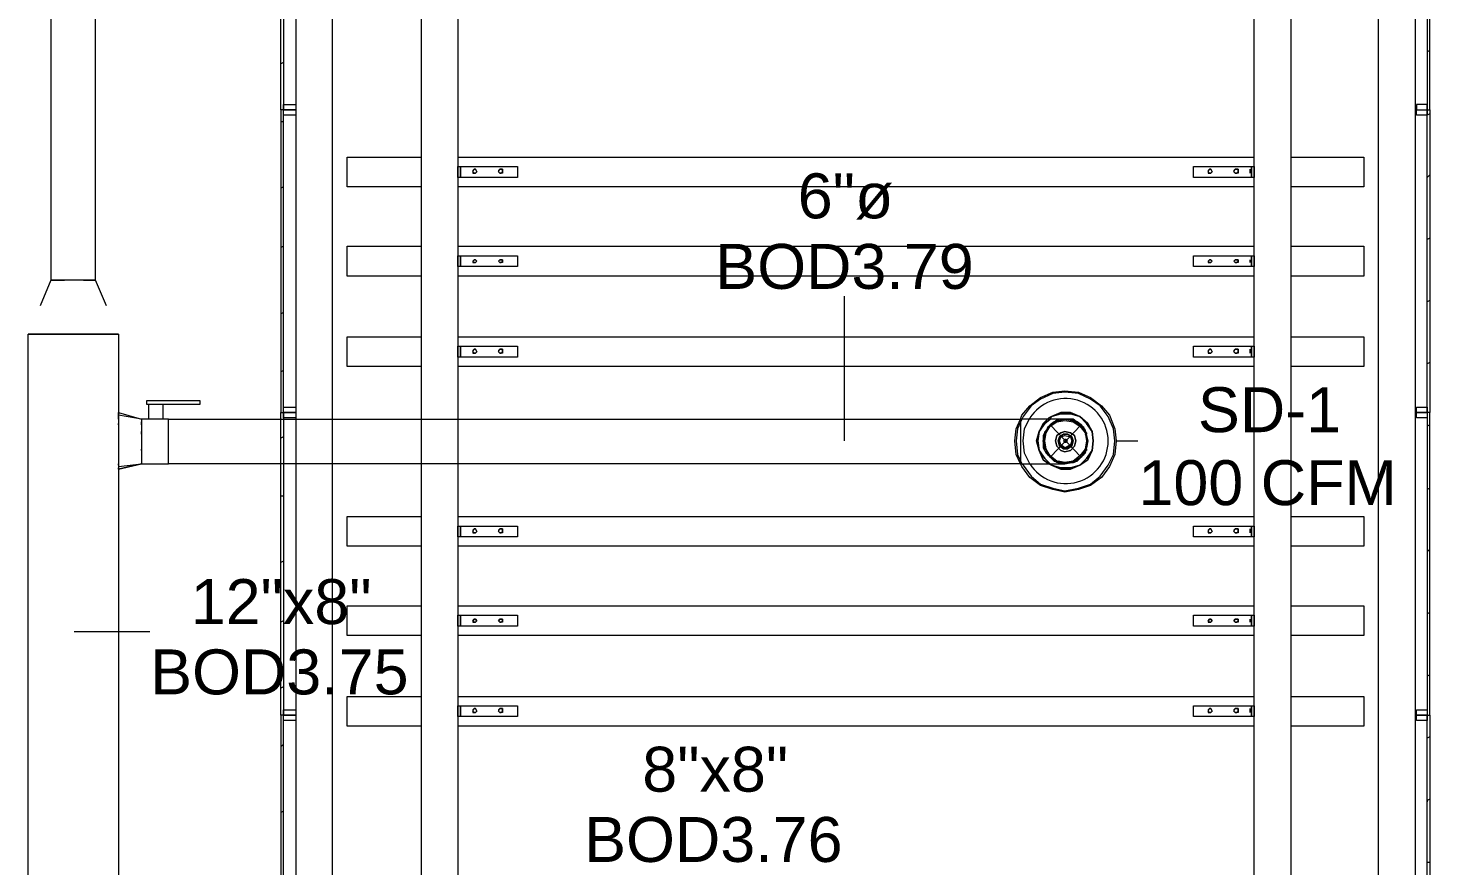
# Model space of a CAD drawing. Header units: metres. Extents: x 98 to 337, y -7 to 53.
# Drawn here: x 145.757 to 150.509, y 28.189 to 31.03 of the extents above; entities that cross this region are included whole.
import ezdxf

# ---------------------------------------------------------------- set-up
doc = ezdxf.new("R2010")
doc.units = ezdxf.units.M
doc.layers.add('HVAC - Ductos', color=5, linetype='Continuous', lineweight=0)
doc.layers.add('PDF_Text', color=7, linetype='Continuous', lineweight=0)
doc.layers.add('PDF_Geometry', color=7, linetype='Continuous', lineweight=0, true_color=0xaaaaaa)
doc.styles.add('PDF Helvetica', font='')
doc.styles.get('PDF Helvetica').set_extended_font_data('Helvetica')

msp = doc.modelspace()

# ---------------------------------------------------------------- linework, layer by layer
at = {"layer": 'HVAC - Ductos', "lineweight": 0}
for points in [[(145.9452, 30.1751), (145.9498, 30.1751), (145.9635, 30.1751), (145.9773, 30.1751), (145.9819, 30.1751), (145.9864, 30.1751), (145.9864, 33.1304), (145.9773, 33.1304), (145.9635, 33.1304), (145.9498, 33.1304), (145.9315, 33.1304), (145.9132, 33.1304), (145.8902, 33.1304), (145.8719, 33.1304), (145.8582, 33.1304), (145.8444, 33.1304), (145.8398, 33.1304), (145.8352, 33.1304), (145.8352, 30.1751), (145.8398, 30.1751), (145.8444, 30.1751), (145.8582, 30.1751), (145.8719, 30.1751), (145.881, 30.1751)], [(146.0231, 30.0881), (145.9864, 30.1751), (145.9819, 30.1751), (145.9635, 30.1751), (145.9406, 30.1751), (145.9132, 30.1751), (145.881, 30.1751), (145.8582, 30.1751), (145.8398, 30.1751), (145.8352, 30.1751), (145.7986, 30.0881)], [(145.936, 30.1751), (145.9315, 30.1751), (145.9132, 30.1751), (145.8902, 30.1751), (145.8856, 30.1751)], [(146.0643, 29.9919), (145.7574, 29.9919)], [(149.125, 29.5521), (149.1295, 29.5475), (149.157, 29.5108), (149.189, 29.4833), (149.2303, 29.4696), (149.2715, 29.4604), (149.3173, 29.4696), (149.3586, 29.4833), (149.3907, 29.5108), (149.4181, 29.5475), (149.4365, 29.5841), (149.441, 29.6299), (149.4365, 29.6712), (149.4181, 29.7124), (149.3907, 29.7491), (149.3586, 29.772), (149.3173, 29.7903), (149.2715, 29.7949), (149.2303, 29.7903), (149.189, 29.772), (149.157, 29.7491), (149.1295, 29.7124), (149.125, 29.7032)], [(146.0643, 29.7032), (146.0643, 29.7124), (146.0643, 29.717), (146.0643, 29.7216), (146.0643, 29.7261), (146.1422, 29.7032), (146.1422, 29.6987), (146.1422, 29.6941), (146.1422, 29.685), (146.1422, 29.6666), (146.1422, 29.6483), (146.1422, 29.6299), (146.1422, 29.607), (146.1422, 29.5887), (146.1422, 29.5749), (146.1422, 29.5612), (146.1422, 29.5567), (146.1422, 29.5521), (146.2339, 29.5521), (146.2339, 29.5567), (146.2339, 29.5612), (146.2339, 29.5749), (146.2339, 29.5887), (146.2339, 29.607), (146.2339, 29.6299), (146.2339, 29.6483), (146.2339, 29.6666), (146.2339, 29.685), (146.2339, 29.6941), (146.2339, 29.7032), (146.2155, 29.7032), (146.2155, 29.7536)], [(146.2109, 29.7536), (146.2064, 29.7536), (146.2018, 29.7536), (146.1972, 29.7536), (146.1881, 29.7536), (146.1835, 29.7536), (146.1743, 29.7536), (146.1697, 29.7536), (146.1651, 29.7536), (146.1651, 29.7032), (146.1422, 29.7032), (146.0643, 29.717)], [(146.0643, 29.7216), (146.0643, 29.7261), (146.1422, 29.7032)], [(146.0643, 29.6987), (146.0643, 29.685), (146.0643, 29.6758), (146.0643, 29.6712), (146.0643, 29.662), (146.0643, 29.6483), (146.0643, 29.6437), (146.0643, 29.6391), (146.0643, 29.6162)], [(146.2155, 29.7032), (146.2109, 29.7032), (146.2064, 29.7032), (146.2018, 29.7032), (146.1926, 29.7032), (146.1835, 29.7032), (146.1743, 29.7032), (146.1697, 29.7032), (146.1651, 29.7032)], [(149.1204, 29.5521), (149.1066, 29.5841), (149.102, 29.6299), (149.1066, 29.6712), (149.1204, 29.7032)], [(149.125, 29.7032), (149.1112, 29.6712), (149.1066, 29.6299), (149.1112, 29.5841), (149.125, 29.5521)], [(149.1204, 29.7032), (149.1204, 29.6941), (149.1204, 29.685), (149.1204, 29.6666), (149.1204, 29.6483), (149.1204, 29.6299), (149.1204, 29.607), (149.1204, 29.5887), (149.1204, 29.5749), (149.1204, 29.5612), (149.1204, 29.5567), (149.1204, 29.5521), (149.1661, 29.5521), (149.2028, 29.5521), (149.2394, 29.5521), (149.2624, 29.5521), (149.2715, 29.5521), (149.267, 29.5521), (149.2715, 29.5521), (149.2944, 29.5567), (149.3128, 29.5612), (149.3265, 29.5749), (149.3402, 29.5887), (149.3448, 29.607), (149.3494, 29.6299), (149.3448, 29.6483), (149.3402, 29.6666), (149.3265, 29.685), (149.3128, 29.6941), (149.2944, 29.7032), (149.2715, 29.7032), (149.267, 29.7032), (149.2715, 29.7032), (149.2944, 29.7032), (149.3128, 29.6941), (149.3265, 29.685), (149.3402, 29.6666), (149.3448, 29.6483), (149.3494, 29.6299), (149.3448, 29.607), (149.3402, 29.5887), (149.3265, 29.5749), (149.3128, 29.5612), (149.2944, 29.5567), (149.2715, 29.5521)], [(149.2715, 29.7032), (149.267, 29.7032), (149.2486, 29.7032), (149.2211, 29.7032), (149.1845, 29.7032), (149.1386, 29.7032), (149.1204, 29.7032), (149.1204, 29.6941), (149.1204, 29.685), (149.1204, 29.6666), (149.1204, 29.6483), (149.1204, 29.6299), (149.1204, 29.607), (149.1204, 29.5887), (149.1204, 29.5749), (149.1204, 29.5612), (149.1204, 29.5567), (149.1204, 29.5521)], [(149.1524, 29.5521), (149.1341, 29.5887), (149.1295, 29.6299), (149.1341, 29.6712), (149.1524, 29.7078)], [(149.267, 29.7032), (149.2532, 29.7032), (149.2348, 29.6941), (149.2211, 29.685), (149.2074, 29.6666), (149.1982, 29.6483), (149.1982, 29.6299), (149.2028, 29.6529), (149.2028, 29.6574), (149.2028, 29.662)], [(149.2394, 29.6987), (149.244, 29.6987), (149.2486, 29.6987), (149.2715, 29.7032), (149.299, 29.6987)], [(149.299, 29.6987), (149.3036, 29.6987)], [(146.0643, 29.685), (146.0643, 29.6895)], [(149.2074, 29.662), (149.2211, 29.6804), (149.244, 29.6941)], [(149.2211, 29.685), (149.3265, 29.5749)], [(149.3265, 29.685), (149.2211, 29.5749)], [(149.3036, 29.6941), (149.3265, 29.6804), (149.3402, 29.662)], [(149.3402, 29.662), (149.3448, 29.6574), (149.3448, 29.6529)], [(149.3402, 29.6529), (149.3494, 29.6299), (149.3402, 29.6025)], [(146.0643, 29.6116), (146.0643, 29.607), (146.0643, 29.5933), (146.0643, 29.5841), (146.0643, 29.5795), (146.0643, 29.5749), (146.0643, 29.5567), (146.0643, 29.5429), (146.1422, 29.5521)], [(149.2028, 29.5979), (149.2028, 29.6025), (149.1982, 29.6299), (149.1982, 29.607), (149.2074, 29.5887), (149.2211, 29.5749), (149.2348, 29.5612), (149.2532, 29.5567), (149.267, 29.5521)], [(149.3448, 29.6025), (149.3448, 29.5979), (149.3402, 29.5979)], [(149.244, 29.5612), (149.2211, 29.5749), (149.2074, 29.5979)], [(149.2486, 29.5567), (149.244, 29.5567), (149.2394, 29.5612)], [(149.299, 29.5612), (149.2715, 29.5567), (149.2486, 29.5612)], [(149.3036, 29.5612), (149.3036, 29.5567), (149.299, 29.5567)], [(149.3402, 29.5979), (149.3265, 29.5749), (149.3036, 29.5612)], [(146.0643, 29.5337), (146.1422, 29.5521), (146.0643, 29.5337)], [(146.0643, 29.5475), (146.0643, 29.5521)]]:
    msp.add_lwpolyline(points, dxfattribs=at)
for points in [[(146.0643, 25.0483), (145.7574, 25.0483), (145.7574, 29.9919), (146.0643, 29.9919), (146.0643, 27.9485), (146.0597, 27.9485), (146.0597, 27.7469), (146.1651, 27.7469), (146.1651, 27.9485), (146.0597, 27.9485), (146.0597, 27.7469), (146.0643, 27.7469)], [(146.2339, 29.7032), (149.1204, 29.7032), (149.125, 29.717), (149.1524, 29.7491), (149.189, 29.7766), (149.2303, 29.7949), (149.2715, 29.7994), (149.3173, 29.7949), (149.3586, 29.7766), (149.3953, 29.7491), (149.4227, 29.717), (149.441, 29.6712), (149.4456, 29.6299), (149.441, 29.5841), (149.4227, 29.5429), (149.3953, 29.5063), (149.3586, 29.4787), (149.3173, 29.465), (149.2715, 29.4558), (149.2303, 29.465), (149.189, 29.4787), (149.1524, 29.5063), (149.125, 29.5429), (149.1204, 29.5521), (146.2339, 29.5521), (146.2339, 29.5567), (146.2339, 29.5612), (146.2339, 29.5749), (146.2339, 29.5887), (146.2339, 29.607), (146.2339, 29.6299), (146.2339, 29.6483), (146.2339, 29.6666), (146.2339, 29.685), (146.2339, 29.6941)], [(146.3392, 29.7674), (146.3392, 29.7536), (146.1605, 29.7536), (146.1605, 29.7674)], [(149.1799, 29.6299), (149.1845, 29.5979), (149.2028, 29.5704), (149.2211, 29.5521), (149.2028, 29.5704), (149.1845, 29.5979), (149.1982, 29.5658), (149.2166, 29.5521), (149.1982, 29.5658), (149.1845, 29.5979), (149.1753, 29.6299), (149.1845, 29.662), (149.1982, 29.6895), (149.2166, 29.7078), (149.1982, 29.6895), (149.1845, 29.662), (149.1753, 29.6299), (149.1845, 29.5979)], [(149.2028, 29.6895), (149.1845, 29.662), (149.1799, 29.6299), (149.1845, 29.662), (149.2028, 29.6895), (149.2211, 29.7032)], [(149.2028, 29.6483), (149.212, 29.6666), (149.2211, 29.6804), (149.2348, 29.6941), (149.2532, 29.6987), (149.2715, 29.7032), (149.2944, 29.6987), (149.3082, 29.6941), (149.3265, 29.6804), (149.3357, 29.6666), (149.3448, 29.6483), (149.3494, 29.6299), (149.3448, 29.6116), (149.3357, 29.5933), (149.3265, 29.5749), (149.3082, 29.5658), (149.2944, 29.5567), (149.2715, 29.5567), (149.2532, 29.5567), (149.2348, 29.5658), (149.2211, 29.5749), (149.212, 29.5933), (149.2028, 29.6116), (149.1982, 29.6299)], [(149.3357, 29.6758), (149.299, 29.7032), (149.2486, 29.7032), (149.212, 29.6758), (149.1982, 29.6299), (149.212, 29.5841), (149.2486, 29.5567), (149.299, 29.5567), (149.3357, 29.5841), (149.3494, 29.6299)], [(149.244, 29.5612), (149.2211, 29.5795), (149.2074, 29.6025), (149.2028, 29.6299), (149.2074, 29.6574), (149.2211, 29.6804), (149.244, 29.6941), (149.2715, 29.6987), (149.299, 29.6941), (149.3219, 29.6804), (149.3402, 29.6574), (149.3448, 29.6299), (149.3402, 29.6025), (149.3219, 29.5795), (149.299, 29.5612), (149.2715, 29.5567)], [(149.3677, 29.6299), (149.3632, 29.5979), (149.3494, 29.5658), (149.3219, 29.5475), (149.2898, 29.5337), (149.2578, 29.5337), (149.2257, 29.5475), (149.2166, 29.5521), (149.2257, 29.5475), (149.2578, 29.5337), (149.2898, 29.5337), (149.3219, 29.5475), (149.3494, 29.5658), (149.3632, 29.5979), (149.3677, 29.6299), (149.3632, 29.662), (149.3494, 29.6895), (149.3219, 29.7124), (149.2898, 29.7261), (149.2578, 29.7261), (149.2257, 29.7124), (149.2166, 29.7078), (149.2257, 29.7124), (149.2578, 29.7261), (149.2898, 29.7261), (149.3219, 29.7124), (149.3494, 29.6895), (149.3632, 29.662)], [(149.3677, 29.6299), (149.3632, 29.662), (149.3448, 29.6895), (149.3219, 29.7124), (149.2898, 29.7216), (149.2578, 29.7216), (149.2257, 29.7124), (149.2211, 29.7032), (149.2257, 29.7124), (149.2578, 29.7216), (149.2898, 29.7216), (149.3219, 29.7124), (149.3448, 29.6895), (149.3632, 29.662), (149.3677, 29.6299), (149.3632, 29.5979), (149.3448, 29.5704), (149.3219, 29.5475), (149.2898, 29.5383), (149.2578, 29.5383), (149.2257, 29.5475), (149.2211, 29.5521), (149.2257, 29.5475), (149.2578, 29.5383), (149.2898, 29.5383), (149.3219, 29.5475), (149.3448, 29.5704), (149.3632, 29.5979)], [(146.1422, 29.685), (146.1422, 29.6941)], [(146.1422, 29.6529), (146.1422, 29.6574), (146.1422, 29.662), (146.1422, 29.6574)], [(149.244, 29.6483), (149.2394, 29.6299), (149.244, 29.6483), (149.2578, 29.6574), (149.2715, 29.662), (149.2898, 29.6574), (149.3036, 29.6483), (149.3082, 29.6299), (149.3036, 29.6483), (149.2898, 29.6574), (149.2715, 29.662), (149.2578, 29.6574)], [(149.2532, 29.6437), (149.2486, 29.6299), (149.2532, 29.6437), (149.267, 29.6529), (149.2807, 29.6529), (149.2944, 29.6437), (149.299, 29.6299), (149.2944, 29.6437), (149.2807, 29.6529), (149.267, 29.6529)], [(149.2578, 29.6437), (149.2715, 29.6483), (149.2898, 29.6437), (149.2944, 29.6299), (149.2898, 29.6162), (149.2715, 29.607), (149.2578, 29.6162), (149.2532, 29.6299)], [(146.1422, 29.5979), (146.1422, 29.6025)], [(149.3036, 29.6116), (149.3082, 29.6299), (149.3036, 29.6116), (149.2898, 29.5979), (149.2715, 29.5933), (149.2578, 29.5979), (149.244, 29.6116), (149.2394, 29.6299), (149.244, 29.6116), (149.2578, 29.5979), (149.2715, 29.5933), (149.2898, 29.5979)], [(149.2944, 29.6162), (149.299, 29.6299), (149.2944, 29.6116), (149.2807, 29.6025), (149.267, 29.6025), (149.2532, 29.6116), (149.2486, 29.6299), (149.2532, 29.6162), (149.267, 29.607), (149.2807, 29.607)], [(149.2715, 29.6345), (149.267, 29.6299), (149.2715, 29.6345), (149.2761, 29.6345), (149.2807, 29.6299), (149.2761, 29.6345)], [(149.2761, 29.6253), (149.2807, 29.6299), (149.2761, 29.6253), (149.2715, 29.6253), (149.267, 29.6299), (149.2715, 29.6253)], [(146.0643, 29.5383), (146.0643, 29.5337)]]:
    msp.add_lwpolyline(points, close=True, dxfattribs=at)
msp.add_lwpolyline([(149.1524, 29.5521, 0.751793), (149.4181, 29.6299, 0.743493), (149.1524, 29.7078)], format="xyb", dxfattribs=at)
at = {"layer": 'PDF_Geometry', "lineweight": 0}
for points in [[(146.6233, 31.7787), (146.6233, 30.7525), (146.6141, 30.7525), (146.6141, 29.7261), (146.6233, 29.7261), (146.6233, 28.6998), (146.6141, 28.6998), (146.6141, 27.6736), (146.6233, 27.6736), (146.6141, 27.6736), (146.6141, 26.6519), (146.6233, 26.6519), (146.6233, 27.6736), (146.6233, 28.6998), (146.6141, 28.6998), (146.6141, 29.7261), (146.6233, 29.7261), (146.6233, 30.7525), (146.6141, 30.7525), (146.6141, 31.7787)], [(150.4628, 27.6552), (150.4995, 27.6552), (150.4628, 27.6552), (150.4628, 27.6736), (150.4628, 27.6919), (150.4995, 27.6919), (150.4995, 27.6736), (150.4995, 28.6998), (150.5086, 28.6998), (150.5086, 29.7261), (150.4995, 29.7261), (150.4995, 30.7525), (150.5086, 30.7525), (150.5086, 31.7787)], [(150.4995, 31.7787), (150.4995, 30.7525), (150.5086, 30.7525), (150.5086, 29.7261), (150.4995, 29.7261), (150.4995, 28.6998), (150.5086, 28.6998), (150.5086, 27.6736)], [(146.6645, 31.5818), (146.6645, 27.6781), (146.6645, 27.6736), (150.4628, 27.6736), (150.4628, 26.3678), (150.4674, 26.3678), (150.4628, 26.3678), (150.4628, 27.5498), (150.4628, 26.6793), (150.4628, 26.661), (150.4995, 26.661), (150.4995, 26.6793)], [(146.7883, 31.5818), (146.7883, 27.6781), (150.3345, 27.6781), (150.3345, 31.5818)], [(150.4582, 31.5818), (150.4582, 27.6781), (150.4628, 27.6781), (150.4628, 27.5498), (150.4628, 26.6793), (150.4995, 26.6793), (150.4995, 27.6552), (150.4995, 27.6736), (150.4628, 27.6736), (150.4582, 27.6736), (150.4582, 26.3678), (150.4628, 26.3678), (150.3345, 26.3678), (150.3345, 25.4148)], [(150.5086, 30.954), (150.4995, 30.9494), (150.4995, 30.9449)], [(146.6233, 30.9128), (146.6141, 30.9082)], [(150.5086, 30.7387), (150.4995, 30.7341), (150.4628, 30.7341), (150.4628, 30.7525), (150.4995, 30.7525), (150.4995, 30.7708), (150.4628, 30.7708), (150.4628, 30.7525), (150.4995, 30.7525), (150.4995, 30.7341)], [(146.6233, 30.7112), (146.6141, 30.7112)], [(147.0906, 30.4913), (146.8386, 30.4913), (146.8386, 30.5921), (147.0906, 30.5921)], [(147.2143, 30.5921), (149.913, 30.5921)], [(147.2235, 30.5508), (147.2235, 30.5463)], [(149.9038, 30.5463), (149.9038, 30.5508)], [(150.0367, 30.5921), (150.2841, 30.5921), (150.2841, 30.4913), (150.0367, 30.4913)], [(150.5086, 30.5325), (150.4995, 30.5234)], [(146.6233, 30.4913), (146.6141, 30.4867)], [(149.913, 30.4913), (147.2143, 30.4913)], [(150.5086, 30.3172), (150.4995, 30.3126)], [(146.6233, 30.2897), (146.6141, 30.2851)], [(147.0906, 30.1889), (146.8386, 30.1889), (146.8386, 30.2897), (147.0906, 30.2897)], [(147.2143, 30.2897), (149.913, 30.2897)], [(150.0367, 30.2897), (150.2841, 30.2897), (150.2841, 30.1889), (150.0367, 30.1889)], [(147.2235, 30.2348), (147.2235, 30.2302)], [(149.9038, 30.2302), (149.9038, 30.2348)], [(149.913, 30.1889), (147.2143, 30.1889)], [(148.5247, 29.6299), (148.5247, 30.1202)], [(150.5086, 30.1065), (150.4995, 30.1019)], [(146.6233, 30.0652), (146.6141, 30.0607)], [(147.0906, 29.8819), (146.8386, 29.8819), (146.8386, 29.9827), (147.0906, 29.9827)], [(147.2143, 29.9827), (149.913, 29.9827)], [(150.0367, 29.9827), (150.2841, 29.9827), (150.2841, 29.8819), (150.0367, 29.8819)], [(147.2235, 29.9415), (147.2235, 29.9369)], [(149.9038, 29.9369), (149.9038, 29.9415)], [(150.5086, 29.8956), (150.4995, 29.8911)], [(146.6233, 29.8682), (146.6141, 29.8636)], [(149.913, 29.8819), (147.2143, 29.8819)], [(150.5086, 29.685), (150.4995, 29.6804), (150.4995, 29.6758)], [(146.6233, 29.6437), (146.6141, 29.6391)], [(149.4456, 29.6299), (149.5189, 29.6299)], [(150.5086, 29.4696), (150.4995, 29.465)], [(146.6233, 29.4421), (146.6141, 29.4421)], [(147.0906, 29.2726), (146.8386, 29.2726), (146.8386, 29.3734), (147.0906, 29.3734)], [(147.2143, 29.3734), (149.913, 29.3734)], [(150.0367, 29.3734), (150.2841, 29.3734), (150.2841, 29.2726), (150.0367, 29.2726)], [(147.2235, 29.3321), (147.2235, 29.3276)], [(149.9038, 29.3276), (149.9038, 29.3321)], [(149.913, 29.2726), (147.2143, 29.2726)], [(146.6233, 29.2222), (146.6141, 29.2176)], [(150.5086, 29.2634), (150.4995, 29.2542)], [(147.0906, 28.9702), (146.8386, 28.9702), (146.8386, 29.0709), (147.0906, 29.0709)], [(147.2143, 29.0709), (149.913, 29.0709)], [(150.0367, 29.0709), (150.2841, 29.0709), (150.2841, 28.9702), (150.0367, 28.9702)], [(150.5086, 29.0481), (150.4995, 29.0435)], [(145.9132, 28.9839), (146.1697, 28.9839)], [(146.6233, 29.0205), (146.6141, 29.016)], [(147.2235, 29.016), (147.2235, 29.0114)], [(149.9038, 29.0114), (149.9038, 29.016)], [(149.913, 28.9702), (147.2143, 28.9702)], [(146.6233, 28.796), (146.6141, 28.7915)], [(150.5086, 28.8373), (150.4995, 28.8327)], [(147.0906, 28.6632), (146.8386, 28.6632), (146.8386, 28.764), (147.0906, 28.764)], [(147.2143, 28.764), (149.913, 28.764)], [(150.0367, 28.764), (150.2841, 28.764), (150.2841, 28.6632), (150.0367, 28.6632)], [(147.2235, 28.7228), (147.2235, 28.7182)], [(149.9038, 28.7182), (149.9038, 28.7228)], [(149.913, 28.6632), (147.2143, 28.6632)], [(150.5086, 28.6265), (150.4995, 28.622)], [(146.6233, 28.5991), (146.6141, 28.5945)], [(150.5086, 28.4158), (150.4995, 28.4112), (150.4995, 28.4067)], [(146.6233, 28.3745), (146.6141, 28.37)], [(150.5086, 28.2004), (150.4995, 28.2004)]]:
    msp.add_lwpolyline(points, dxfattribs=at)
for points in [[(147.2143, 27.6781), (147.0906, 27.6781), (147.0906, 31.5818), (147.2143, 31.5818)], [(150.0367, 27.6781), (149.913, 27.6781), (149.913, 31.5818), (150.0367, 31.5818)], [(146.6233, 30.7525), (146.6233, 30.7708), (146.6645, 30.7708), (146.6645, 30.7525)], [(146.6645, 30.7341), (146.6233, 30.7341), (146.6233, 30.7525), (146.6645, 30.7525)], [(147.2143, 30.5234), (147.2143, 30.56), (147.2235, 30.56), (147.4159, 30.56), (147.4159, 30.5234), (147.2235, 30.5234)], [(147.2235, 30.5234), (147.2235, 30.56)], [(147.2235, 30.5417), (147.2235, 30.5508), (147.2235, 30.5417), (147.2235, 30.5371), (147.2235, 30.5417), (147.2235, 30.5508), (147.2235, 30.5417), (147.2235, 30.5371)], [(147.2785, 30.5417), (147.2739, 30.5508), (147.2693, 30.5508), (147.2647, 30.5463), (147.2647, 30.5417), (147.2647, 30.5371), (147.2739, 30.5371)], [(147.2647, 30.5417), (147.2693, 30.5508), (147.2739, 30.5508), (147.2785, 30.5417), (147.2739, 30.5371), (147.2693, 30.5371)], [(147.3655, 30.5417), (147.3655, 30.5508), (147.3564, 30.5508), (147.3518, 30.5463), (147.3518, 30.5417), (147.3564, 30.5371), (147.3609, 30.5371)], [(147.3518, 30.5417), (147.3564, 30.5508), (147.3655, 30.5508), (147.3655, 30.5417), (147.3655, 30.5371), (147.3564, 30.5371)], [(149.913, 30.5234), (149.9038, 30.5234), (149.7068, 30.5234), (149.7068, 30.56), (149.9038, 30.56), (149.913, 30.56)], [(149.771, 30.5417), (149.7664, 30.5508), (149.7618, 30.5508), (149.7572, 30.5463), (149.7572, 30.5417), (149.7572, 30.5371), (149.7664, 30.5371)], [(149.7572, 30.5417), (149.7618, 30.5508), (149.7664, 30.5508), (149.771, 30.5417), (149.7664, 30.5371), (149.7618, 30.5371)], [(149.858, 30.5417), (149.858, 30.5508), (149.8488, 30.5508), (149.8442, 30.5463), (149.8442, 30.5417), (149.8488, 30.5371), (149.8534, 30.5371)], [(149.8442, 30.5417), (149.8488, 30.5508), (149.858, 30.5508), (149.858, 30.5417), (149.858, 30.5371), (149.8488, 30.5371)], [(149.8992, 30.5417), (149.8992, 30.5508), (149.8992, 30.5417), (149.8992, 30.5371)], [(149.9038, 30.5234), (149.9038, 30.56)], [(149.9038, 30.5417), (149.9038, 30.5508), (149.9038, 30.5417), (149.9038, 30.5371)], [(147.2143, 30.221), (147.2143, 30.2576), (147.2235, 30.2576), (147.4159, 30.2576), (147.4159, 30.221), (147.2235, 30.221)], [(147.2235, 30.221), (147.2235, 30.2576)], [(147.2235, 30.2393), (147.2235, 30.2439), (147.2235, 30.2393), (147.2235, 30.2348), (147.2235, 30.2302), (147.2235, 30.2348), (147.2235, 30.2393), (147.2235, 30.2439), (147.2235, 30.2393), (147.2235, 30.2348)], [(147.2785, 30.2393), (147.2739, 30.2439), (147.2693, 30.2439), (147.2647, 30.2393), (147.2647, 30.2348), (147.2739, 30.2348)], [(147.2647, 30.2393), (147.2693, 30.2439), (147.2739, 30.2439), (147.2785, 30.2393), (147.2739, 30.2348), (147.2693, 30.2348)], [(147.3655, 30.2393), (147.3655, 30.2439), (147.3564, 30.2439), (147.3518, 30.2393), (147.3564, 30.2348), (147.3609, 30.2348)], [(147.3518, 30.2393), (147.3564, 30.2439), (147.3655, 30.2439), (147.3655, 30.2393), (147.3655, 30.2348), (147.3564, 30.2348)], [(149.913, 30.221), (149.9038, 30.221), (149.7068, 30.221), (149.7068, 30.2576), (149.9038, 30.2576), (149.913, 30.2576)], [(149.771, 30.2393), (149.7664, 30.2439), (149.7618, 30.2439), (149.7572, 30.2393), (149.7572, 30.2348), (149.7664, 30.2348)], [(149.7572, 30.2393), (149.7618, 30.2439), (149.7664, 30.2439), (149.771, 30.2393), (149.7664, 30.2348), (149.7618, 30.2348)], [(149.858, 30.2393), (149.858, 30.2439), (149.8488, 30.2439), (149.8442, 30.2393), (149.8488, 30.2348), (149.8534, 30.2348)], [(149.8442, 30.2393), (149.8488, 30.2439), (149.858, 30.2439), (149.858, 30.2393), (149.858, 30.2348), (149.8488, 30.2348)], [(149.8992, 30.2393), (149.8992, 30.2439), (149.8992, 30.2393), (149.8992, 30.2348)], [(149.9038, 30.221), (149.9038, 30.2576)], [(149.9038, 30.2393), (149.9038, 30.2439), (149.9038, 30.2393), (149.9038, 30.2348), (149.9038, 30.2302), (149.9038, 30.2348)], [(147.2143, 29.914), (147.2143, 29.9507), (147.2235, 29.9507), (147.4159, 29.9507), (147.4159, 29.914), (147.2235, 29.914)], [(147.2235, 29.914), (147.2235, 29.9507)], [(147.2235, 29.9323), (147.2235, 29.9415), (147.2235, 29.9323), (147.2235, 29.9278), (147.2235, 29.9323), (147.2235, 29.9415), (147.2235, 29.9323), (147.2235, 29.9278)], [(147.2785, 29.9323), (147.2739, 29.9415), (147.2693, 29.9415), (147.2647, 29.9369), (147.2647, 29.9323), (147.2647, 29.9278), (147.2739, 29.9278)], [(147.2647, 29.9323), (147.2693, 29.9415), (147.2739, 29.9415), (147.2785, 29.9323), (147.2739, 29.9278), (147.2693, 29.9278)], [(147.3655, 29.9323), (147.3655, 29.9415), (147.3564, 29.9415), (147.3518, 29.9369), (147.3518, 29.9323), (147.3564, 29.9278), (147.3609, 29.9278)], [(147.3518, 29.9323), (147.3564, 29.9415), (147.3655, 29.9415), (147.3655, 29.9323), (147.3655, 29.9278), (147.3564, 29.9278)], [(149.913, 29.914), (149.9038, 29.914), (149.7068, 29.914), (149.7068, 29.9507), (149.9038, 29.9507), (149.913, 29.9507)], [(149.771, 29.9323), (149.7664, 29.9415), (149.7618, 29.9415), (149.7572, 29.9369), (149.7572, 29.9323), (149.7572, 29.9278), (149.7664, 29.9278)], [(149.7572, 29.9323), (149.7618, 29.9415), (149.7664, 29.9415), (149.771, 29.9323), (149.7664, 29.9278), (149.7618, 29.9278)], [(149.858, 29.9323), (149.858, 29.9415), (149.8488, 29.9415), (149.8442, 29.9369), (149.8442, 29.9323), (149.8488, 29.9278), (149.8534, 29.9278)], [(149.8442, 29.9323), (149.8488, 29.9415), (149.858, 29.9415), (149.858, 29.9323), (149.858, 29.9278), (149.8488, 29.9278)], [(149.8992, 29.9323), (149.8992, 29.9415), (149.8992, 29.9323), (149.8992, 29.9278)], [(149.9038, 29.914), (149.9038, 29.9507)], [(149.9038, 29.9323), (149.9038, 29.9415), (149.9038, 29.9323), (149.9038, 29.9278)], [(146.6645, 29.7261), (146.6233, 29.7261), (146.6233, 29.7445), (146.6645, 29.7445)], [(150.4995, 29.7445), (150.4995, 29.7261), (150.4628, 29.7261), (150.4628, 29.7445)], [(146.6645, 29.7078), (146.6233, 29.7078), (146.6233, 29.7261), (146.6645, 29.7261)], [(150.4995, 29.7261), (150.4995, 29.7078), (150.4628, 29.7078), (150.4628, 29.7261)], [(147.2143, 29.3046), (147.2143, 29.3413), (147.2235, 29.3413), (147.4159, 29.3413), (147.4159, 29.3046), (147.2235, 29.3046)], [(147.2235, 29.3046), (147.2235, 29.3413)], [(147.2235, 29.323), (147.2235, 29.3321), (147.2235, 29.323), (147.2235, 29.3184), (147.2235, 29.323), (147.2235, 29.3321), (147.2235, 29.323), (147.2235, 29.3184)], [(147.2785, 29.323), (147.2739, 29.3321), (147.2693, 29.3321), (147.2647, 29.3276), (147.2647, 29.323), (147.2647, 29.3184), (147.2739, 29.3184)], [(147.2647, 29.323), (147.2693, 29.3321), (147.2739, 29.3321), (147.2785, 29.323), (147.2739, 29.3184), (147.2693, 29.3184)], [(147.3655, 29.323), (147.3655, 29.3321), (147.3564, 29.3321), (147.3518, 29.3276), (147.3518, 29.323), (147.3564, 29.3184), (147.3609, 29.3184)], [(147.3518, 29.323), (147.3564, 29.3321), (147.3655, 29.3321), (147.3655, 29.323), (147.3655, 29.3184), (147.3564, 29.3184)], [(149.913, 29.3046), (149.9038, 29.3046), (149.7068, 29.3046), (149.7068, 29.3413), (149.9038, 29.3413), (149.913, 29.3413)], [(149.771, 29.323), (149.7664, 29.3321), (149.7618, 29.3321), (149.7572, 29.3276), (149.7572, 29.323), (149.7572, 29.3184), (149.7664, 29.3184)], [(149.7572, 29.323), (149.7618, 29.3321), (149.7664, 29.3321), (149.771, 29.323), (149.7664, 29.3184), (149.7618, 29.3184)], [(149.858, 29.323), (149.858, 29.3321), (149.8488, 29.3321), (149.8442, 29.3276), (149.8442, 29.323), (149.8488, 29.3184), (149.8534, 29.3184)], [(149.8442, 29.323), (149.8488, 29.3321), (149.858, 29.3321), (149.858, 29.323), (149.858, 29.3184), (149.8488, 29.3184)], [(149.8992, 29.323), (149.8992, 29.3321), (149.8992, 29.323), (149.8992, 29.3184)], [(149.9038, 29.3046), (149.9038, 29.3413)], [(149.9038, 29.323), (149.9038, 29.3321), (149.9038, 29.323), (149.9038, 29.3184)], [(147.2143, 29.0023), (147.2143, 29.0389), (147.2235, 29.0389), (147.4159, 29.0389), (147.4159, 29.0023), (147.2235, 29.0023)], [(147.2235, 29.0023), (147.2235, 29.0389)], [(149.913, 29.0023), (149.9038, 29.0023), (149.7068, 29.0023), (149.7068, 29.0389), (149.9038, 29.0389), (149.913, 29.0389)], [(149.9038, 29.0023), (149.9038, 29.0389)], [(147.2235, 29.0205), (147.2235, 29.0251), (147.2235, 29.0205), (147.2235, 29.016), (147.2235, 29.0114), (147.2235, 29.016), (147.2235, 29.0205), (147.2235, 29.0251), (147.2235, 29.0205), (147.2235, 29.016)], [(147.2785, 29.0205), (147.2739, 29.0251), (147.2693, 29.0251), (147.2647, 29.0205), (147.2647, 29.016), (147.2739, 29.016)], [(147.2647, 29.0205), (147.2693, 29.0251), (147.2739, 29.0251), (147.2785, 29.0205), (147.2739, 29.016), (147.2693, 29.016)], [(147.3655, 29.0205), (147.3655, 29.0251), (147.3564, 29.0251), (147.3518, 29.0205), (147.3564, 29.016), (147.3609, 29.016)], [(147.3518, 29.0205), (147.3564, 29.0251), (147.3655, 29.0251), (147.3655, 29.0205), (147.3655, 29.016), (147.3564, 29.016)], [(149.771, 29.0205), (149.7664, 29.0251), (149.7618, 29.0251), (149.7572, 29.0205), (149.7572, 29.016), (149.7664, 29.016)], [(149.7572, 29.0205), (149.7618, 29.0251), (149.7664, 29.0251), (149.771, 29.0205), (149.7664, 29.016), (149.7618, 29.016)], [(149.858, 29.0205), (149.858, 29.0251), (149.8488, 29.0251), (149.8442, 29.0205), (149.8488, 29.016), (149.8534, 29.016)], [(149.8442, 29.0205), (149.8488, 29.0251), (149.858, 29.0251), (149.858, 29.0205), (149.858, 29.016), (149.8488, 29.016)], [(149.8992, 29.0205), (149.8992, 29.0251), (149.8992, 29.0205), (149.8992, 29.016)], [(149.9038, 29.0205), (149.9038, 29.0251), (149.9038, 29.0205), (149.9038, 29.016), (149.9038, 29.0114), (149.9038, 29.016)], [(146.6645, 28.6998), (146.6233, 28.6998), (146.6233, 28.7182), (146.6645, 28.7182)], [(146.6645, 28.6816), (146.6233, 28.6816), (146.6233, 28.6998), (146.6645, 28.6998)], [(147.2143, 28.6953), (147.2143, 28.7319), (147.2235, 28.7319), (147.4159, 28.7319), (147.4159, 28.6953), (147.2235, 28.6953)], [(147.2235, 28.6953), (147.2235, 28.7319)], [(147.2235, 28.7136), (147.2235, 28.7228), (147.2235, 28.7136), (147.2235, 28.709), (147.2235, 28.7136), (147.2235, 28.7228), (147.2235, 28.7136), (147.2235, 28.709)], [(147.2785, 28.7136), (147.2739, 28.7228), (147.2693, 28.7228), (147.2647, 28.7182), (147.2647, 28.7136), (147.2647, 28.709), (147.2739, 28.709)], [(147.2647, 28.7136), (147.2693, 28.7228), (147.2739, 28.7228), (147.2785, 28.7136), (147.2739, 28.709), (147.2693, 28.709)], [(147.3655, 28.7136), (147.3655, 28.7228), (147.3564, 28.7228), (147.3518, 28.7182), (147.3518, 28.7136), (147.3564, 28.709), (147.3609, 28.709)], [(147.3518, 28.7136), (147.3564, 28.7228), (147.3655, 28.7228), (147.3655, 28.7136), (147.3655, 28.709), (147.3564, 28.709)], [(149.913, 28.6953), (149.9038, 28.6953), (149.7068, 28.6953), (149.7068, 28.7319), (149.9038, 28.7319), (149.913, 28.7319)], [(149.771, 28.7136), (149.7664, 28.7228), (149.7618, 28.7228), (149.7572, 28.7182), (149.7572, 28.7136), (149.7572, 28.709), (149.7664, 28.709)], [(149.7572, 28.7136), (149.7618, 28.7228), (149.7664, 28.7228), (149.771, 28.7136), (149.7664, 28.709), (149.7618, 28.709)], [(149.858, 28.7136), (149.858, 28.7228), (149.8488, 28.7228), (149.8442, 28.7182), (149.8442, 28.7136), (149.8488, 28.709), (149.8534, 28.709)], [(149.8442, 28.7136), (149.8488, 28.7228), (149.858, 28.7228), (149.858, 28.7136), (149.858, 28.709), (149.8488, 28.709)], [(149.8992, 28.7136), (149.8992, 28.7228), (149.8992, 28.7136), (149.8992, 28.709)], [(149.9038, 28.6953), (149.9038, 28.7319)], [(149.9038, 28.7136), (149.9038, 28.7228), (149.9038, 28.7136), (149.9038, 28.709)], [(150.4995, 28.7182), (150.4995, 28.6998), (150.4628, 28.6998), (150.4628, 28.7182)], [(150.4995, 28.6998), (150.4995, 28.6816), (150.4628, 28.6816), (150.4628, 28.6998)]]:
    msp.add_lwpolyline(points, close=True, dxfattribs=at)

# ---------------------------------------------------------------- texts
at = {"layer": 'PDF_Text', "lineweight": 0, "char_height": 0.15242, "attachment_point": 4, "style": 'PDF Helvetica'}
for s, insert in [('6"ø', (148.366, 30.4586)), ('BOD3.79', (148.0865, 30.2204)), ('SD-1', (149.7222, 29.7347)), ('100 CFM', (149.5206, 29.4873)), ('12"x8"', (146.3088, 29.0841)), ('BOD3.75', (146.1713, 28.8458)), ('8"x8"', (147.8391, 28.5159)), ('BOD3.76', (147.6421, 28.2777))]:
    msp.add_mtext(s, dxfattribs=dict(at, insert=insert))

doc.saveas('drawing.dxf')
